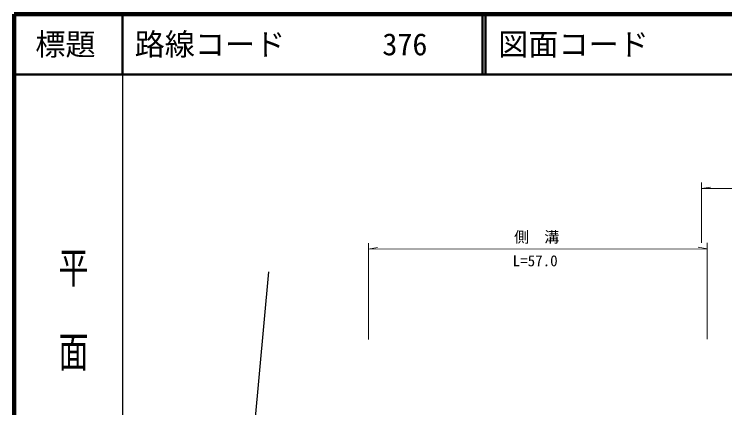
# Model space of a CAD drawing. Units: millimetres, scale not verified. Extents: x 40000 to 680000, y 20000 to 380000.
# Drawn here: x 40000 to 158002, y 314590 to 380000 of the extents above; entities that cross this region are included whole.
import ezdxf
from ezdxf.enums import TextEntityAlignment as Align

# ---------------------------------------------------------------- set-up
doc = ezdxf.new("R2010")
doc.units = ezdxf.units.MM
doc.header["$LTSCALE"] = 1000
for name, color, linetype, lineweight in [('M-BMK-OTRS', 5, 'Continuous', 25), ('M-STR-HTXT', 7, 'Continuous', 13), ('M-TTL', 2, 'Continuous', 140), ('M-TTL-BAND', 7, 'Continuous', 25), ('M-TTL-LINE', 7, 'Continuous', 50)]:
    doc.layers.add(name, color=color, linetype=linetype, lineweight=lineweight)
doc.layers.add('M-TTL-TXT', color=7, linetype='Continuous')
doc.styles.add('@ＭＳ ゴシック', font='')
doc.styles.add('ＭＳ ゴシック', font='')
doc.styles.get('@ＭＳ ゴシック').set_extended_font_data('@MS Gothic')
doc.styles.get('ＭＳ ゴシック').set_extended_font_data('MS Gothic')

msp = doc.modelspace()

# ---------------------------------------------------------------- linework, layer by layer
at = {"layer": 'M-BMK-OTRS'}
msp.add_line((73118, 237611), (82283, 337208), dxfattribs=at)
at = {"layer": 'M-STR-HTXT'}
for p, q in [((154113, 352015), (154122, 342013)), ((154114, 351015), (155614, 351266)), ((154114, 351015), (180178, 351038)), ((98809, 341963), (98824, 325960)), ((98810, 340963), (100310, 341215)), ((155062, 341014), (153561, 341262)), ((155061, 342014), (155075, 326011)), ((98810, 340963), (155062, 341014))]:
    msp.add_line(p, q, dxfattribs=at)
at = {"layer": 'M-TTL'}
for p, q in [((40000, 380000), (40000, 20000)), ((680000, 380000), (40000, 380000))]:
    msp.add_line(p, q, dxfattribs=at)
at = {"layer": 'M-TTL-BAND'}
msp.add_line((58000, 370000), (58000, 20000), dxfattribs=at)
at = {"layer": 'M-TTL-LINE'}
for p, q in [((58000, 380000), (58000, 370000)), ((117750, 380000), (117750, 370000)), ((118250, 380000), (118250, 370000)), ((40000, 370000), (680000, 370000))]:
    msp.add_line(p, q, dxfattribs=at)

# ---------------------------------------------------------------- texts
at = {"layer": 'M-STR-HTXT', "style": 'ＭＳ ゴシック'}
msp.add_text('側\u3000溝', height=1833, rotation=0.051, dxfattribs=at).set_placement((126768, 341506), align=Align.BOTTOM_CENTER)
msp.add_text('L=57.0', height=1833, rotation=0.051, dxfattribs=at).set_placement((126511, 339941), align=Align.TOP_CENTER)
at = {"layer": 'M-TTL-BAND', "style": '@ＭＳ ゴシック', "width": 1.4}
msp.add_text('平  面  図', height=3666, rotation=270, dxfattribs=at).set_placement((49777, 306475), align=Align.MIDDLE_RIGHT)
at = {"layer": 'M-TTL-TXT', "style": 'ＭＳ ゴシック'}
msp.add_text('標題', height=3666, dxfattribs=at).set_placement((48500, 375000), align=Align.MIDDLE_CENTER)
for s, p in [('路線コード', (60000, 375000)), ('376', (101142, 375000)), ('図面コード', (120380, 375000))]:
    msp.add_text(s, height=3666, dxfattribs=at).set_placement(p, align=Align.MIDDLE_LEFT)

doc.saveas('drawing.dxf')
